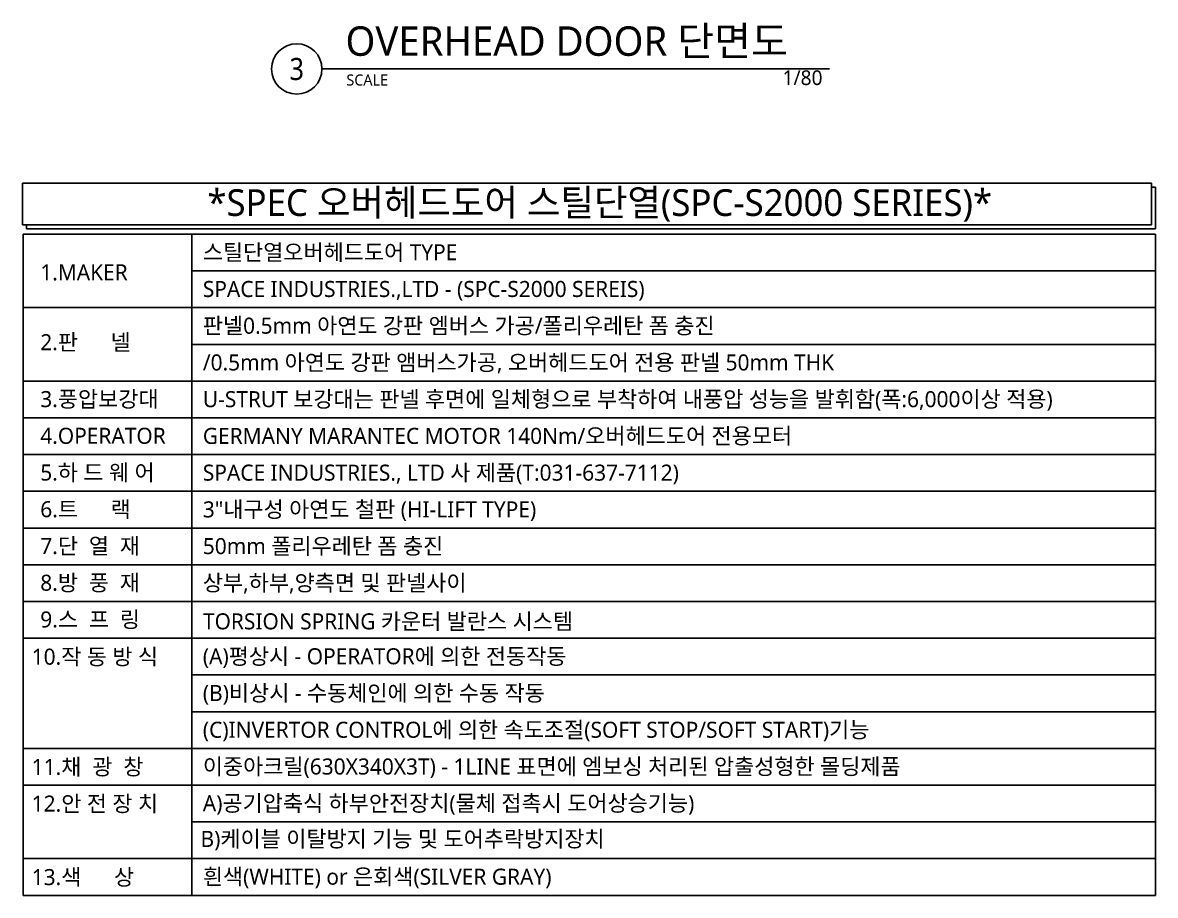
# Model space of a CAD drawing. Header units: millimetres. Extents: x 909 to 159266, y 137 to 21462.
# Drawn here: x 93870 to 102276, y 2490 to 8969 of the extents above; entities that cross this region are included whole.
import ezdxf
from ezdxf.enums import TextEntityAlignment as Align

# ---------------------------------------------------------------- set-up
doc = ezdxf.new("R2010")
doc.units = ezdxf.units.MM
doc.header["$LTSCALE"] = 50
doc.header["$MEASUREMENT"] = 0
for name, color, linetype in [('TEXT', 3, 'Continuous'), ('TEXT4', 4, 'Continuous'), ('건축120130$0$MARK', 3, 'Continuous')]:
    doc.layers.add(name, color=color, linetype=linetype)
doc.styles.add('울릉도M', font='NanumGothic.ttf')

msp = doc.modelspace()

# ---------------------------------------------------------------- linework, layer by layer
for p, q in [((93870, 7776.6, 0), (102246.9, 7776.6, 0)), ((93870, 7776.6, 0), (93870, 7468, 0)), ((102246.9, 7776.6, 0), (102246.9, 7468, 0)), ((102246.9, 7747.4, 0), (102276.1, 7747.4, 0)), ((102276.1, 7747.4, 0), (102276.1, 7438.8, 0)), ((93870, 7468, 0), (102246.9, 7468, 0)), ((93873.4, 7398.7, 0), (102276.1, 7398.7, 0)), ((93873.4, 7398.7, 0), (93873.4, 2490.3, 0)), ((93899.2, 7468, 0), (93899.2, 7438.8, 0)), ((93899.2, 7438.8, 0), (102276.1, 7438.8, 0)), ((95124.5, 7398.7, 0), (95124.5, 2490.3, 0)), ((102276.1, 7398.7, 0), (102276.1, 2490.3, 0)), ((95124.5, 7126.1, 0), (102276.1, 7126.1, 0)), ((93873.4, 6853.4, 0), (102276.1, 6853.4, 0)), ((95124.5, 6580.7, 0), (102276.1, 6580.7, 0)), ((93873.4, 6308, 0), (102276.1, 6308, 0)), ((93873.4, 6035.3, 0), (102276.1, 6035.3, 0)), ((93873.4, 5762.6, 0), (102276.1, 5762.6, 0)), ((93873.4, 5489.9, 0), (102276.1, 5489.9, 0)), ((93873.4, 5217.2, 0), (102276.1, 5217.2, 0)), ((93873.4, 4944.5, 0), (102276.1, 4944.5, 0)), ((93873.4, 4671.8, 0), (102276.1, 4671.8, 0)), ((93873.4, 4399.1, 0), (102276.1, 4399.1, 0)), ((95124.5, 4126.4, 0), (102276.1, 4126.4, 0)), ((95124.5, 3853.7, 0), (102276.1, 3853.7, 0)), ((93873.4, 3581, 0), (102276.1, 3581, 0)), ((93873.4, 3308.3, 0), (102276.1, 3308.3, 0)), ((95124.5, 3035.6, 0), (102276.1, 3035.6, 0)), ((93873.4, 2763, 0), (102276.1, 2763, 0)), ((93873.4, 2490.3, 0), (102276.1, 2490.3, 0)), ((93873.4, 2490.3, 0), (102276.1, 2490.3, 0)), ((93873.4, 2490.3, 0), (102276.1, 2490.3, 0))]:
    msp.add_line(p, q)
at = {"layer": '건축120130$0$MARK', "color": 4}
msp.add_line((96091.5, 8625.3, 0), (99857.5, 8625.3, 0), dxfattribs=at)
msp.add_circle((95904.3, 8625.3, 0), 187.1, dxfattribs=at)

# ---------------------------------------------------------------- texts
at = {"layer": 'TEXT', "color": 4, "style": '울릉도M'}
msp.add_text('*SPEC 오버헤드도어 스틸단열(SPC-S2000 SERIES)*', height=198.079, dxfattribs=at).set_placement((98152.6, 7633.3, 0), align=Align.MIDDLE_CENTER)
at = {"layer": 'TEXT4', "style": '울릉도M'}
for s, height, p in [('스틸단열오버헤드도어 TYPE', 119.095, (95207.1, 7205.1, 0)), ('1.MAKER', 119.1, (94000.7, 7056.2, 0)), ('SPACE INDUSTRIES.,LTD - (SPC-S2000 SEREIS)', 119.095, (95207.1, 6932.4, 0)), ('판넬0.5mm 아연도 강판 엠버스 가공/폴리우레탄 폼 충진', 119.095, (95207.1, 6659.8, 0)), ('2.판      넬', 119.1, (94000.7, 6537.4, 0)), ('/0.5mm 아연도 강판 앰버스가공, 오버헤드도어 전용 판넬 50mm THK', 119.095, (95207.1, 6387.1, 0)), ('3.풍압보강대', 119.1, (94000.7, 6115.1, 0)), ('U-STRUT 보강대는 판넬 후면에 일체형으로 부착하여 내풍압 성능을 발휘함(폭:6,000이상 적용)', 119.095, (95207.1, 6114.4, 0)), ('GERMANY MARANTEC MOTOR 140Nm/오버헤드도어 전용모터', 119.095, (95207.1, 5841.7, 0)), ('4.OPERATOR', 119.1, (94000.7, 5842.5, 0)), ('5.하 드 웨 어', 119.1, (94000.7, 5569.8, 0)), ('SPACE INDUSTRIES., LTD 사 제품(T:031-637-7112)', 119.095, (95207.1, 5569, 0)), ('6.트      랙', 119.1, (94000.7, 5297.1, 0)), ('3"내구성 아연도 철판 (HI-LIFT TYPE)', 119.095, (95207.1, 5296.3, 0)), ('7.단  열  재', 119.1, (94000.7, 5024.4, 0)), ('50mm 폴리우레탄 폼 충진', 119.095, (95207.1, 5023.6, 0)), ('8.방  풍  재', 119.1, (94000.7, 4751.7, 0)), ('상부,하부,양측면 및 판넬사이', 119.095, (95207.1, 4750.9, 0)), ('9.스  프  링', 119.1, (94000.7, 4479, 0)), ('TORSION SPRING 카운터 발란스 시스템', 119.095, (95208.2, 4464.9, 0)), ('10.작 동 방 식', 119.1, (93937, 4202.7, 0)), ('(A)평상시 - OPERATOR에 의한 전동작동', 119.095, (95207.1, 4205.5, 0)), ('(B)비상시 - 수동체인에 의한 수동 작동', 119.095, (95207.1, 3932.8, 0)), ('(C)INVERTOR CONTROL에 의한 속도조절(SOFT STOP/SOFT START)기능', 119.095, (95207.1, 3660.1, 0)), ('11.채  광  창', 119.1, (93937, 3384.6, 0)), ('이중아크릴(630X340X3T) - 1LINE 표면에 엠보싱 처리된 압출성형한 몰딩제품', 119.095, (95207.1, 3387.4, 0)), ('12.안 전 장 치', 119.1, (93937, 3111.9, 0)), ('A)공기압축식 하부안전장치(물체 접촉시 도어상승기능)', 119.095, (95207.1, 3114.7, 0)), ('B)케이블 이탈방지 기능 및 도어추락방지장치', 119.095, (95190.2, 2849.8, 0)), ('13.색      상', 119.095, (93937, 2566.5, 0)), ('흰색(WHITE) or 은회색(SILVER GRAY)', 119.095, (95207.1, 2569.3, 0))]:
    msp.add_text(s, height=height, dxfattribs=at).set_placement(p)
at = {"layer": '건축120130$0$MARK', "color": 0, "style": '울릉도M'}
for s, height, p in [('OVERHEAD DOOR 단면도', 218.328, (96265.8, 8722.9, 0)), ('SCALE', 81.87, (96272.4, 8502.4, 0))]:
    msp.add_text(s, height=height, dxfattribs=at).set_placement(p)
at = {"layer": '건축120130$0$MARK', "color": 0, "style": '울릉도M', "width": 0.875}
msp.add_text('3', height=163.7, dxfattribs=at).set_placement((95904.3, 8625.3, 0), align=Align.MIDDLE)
at = {"layer": '건축120130$0$MARK', "color": 0, "style": '울릉도M'}
msp.add_text('1/80', height=109.16, dxfattribs=at).set_placement((99806.1, 8505.8, 0), align=Align.RIGHT)

doc.saveas('drawing.dxf')
